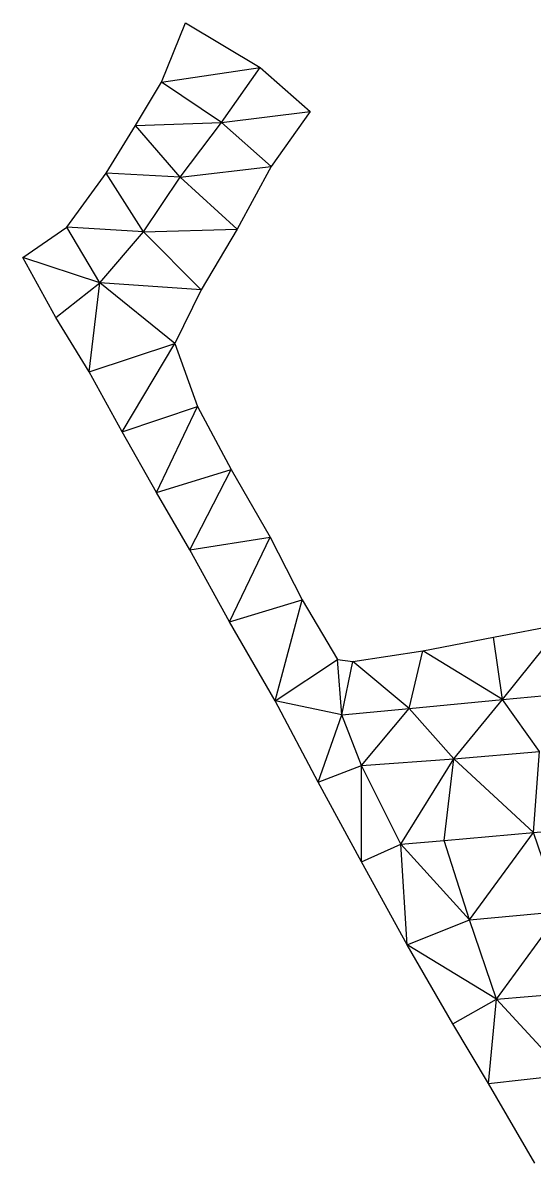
# Model space of a CAD drawing. Header units: metres. Extents: x 119225 to 119860, y 6148174 to 6148689.
# Drawn here: x 119225.5 to 119441.8, y 6148206.4 to 6148689.1 of the extents above; entities that cross this region are included whole.
import ezdxf

# ---------------------------------------------------------------- set-up
doc = ezdxf.new("R2010")
doc.units = ezdxf.units.M
doc.header["$MEASUREMENT"] = 0
doc.layers.add('20080415_terrängmodell', color=7, linetype='Continuous')

msp = doc.modelspace()

# ---------------------------------------------------------------- linework, layer by layer
at = {"layer": '20080415_terrängmodell'}
for points, invisible_edges in [([(119325.94, 6148670.21, 11.46), (119284.2, 6148664.05, 10.95), (119294.25, 6148689.12, 11.11)], 1), ([(119309.54, 6148646.89, 11.27), (119284.2, 6148664.05, 10.95), (119325.94, 6148670.21, 11.46)], 8), ([(119347.11, 6148651.58, 11.52), (119309.54, 6148646.89, 11.27), (119325.94, 6148670.21, 11.46)], 1), ([(119273.19, 6148645.64, 11.15), (119284.2, 6148664.05, 10.95), (119309.54, 6148646.89, 11.27)], 10), ([(119292, 6148623.8, 11.27), (119273.19, 6148645.64, 11.15), (119309.54, 6148646.89, 11.27)], 8), ([(119292, 6148623.8, 11.27), (119309.54, 6148646.89, 11.27), (119330.56, 6148628.28, 11.77)], 10), ([(119292, 6148623.8, 11.27), (119260.72, 6148625.49, 11.08), (119273.19, 6148645.64, 11.15)], 8), ([(119276.59, 6148600.65, 11.41), (119244.06, 6148602.6, 10.95), (119260.72, 6148625.49, 11.08)], 8), ([(119276.59, 6148600.65, 11.41), (119260.72, 6148625.49, 11.08), (119292, 6148623.8, 11.27)], 10), ([(119316.13, 6148601.79, 11.96), (119276.59, 6148600.65, 11.41), (119292, 6148623.8, 11.27)], 9), ([(119258.06, 6148579, 11.14), (119225.47, 6148589.73, 10.98), (119244.06, 6148602.6, 10.95)], 8), ([(119276.59, 6148600.65, 11.41), (119258.06, 6148579, 11.14), (119244.06, 6148602.6, 10.95)], 9), ([(119300.96, 6148576.02, 11.97), (119258.06, 6148579, 11.14), (119276.59, 6148600.65, 11.41)], 8), ([(119258.06, 6148579, 11.14), (119239.38, 6148564.44, 11.06), (119225.47, 6148589.73, 10.98)], 9), ([(119258.06, 6148579, 11.14), (119253.48, 6148541.32, 11.36), (119239.38, 6148564.44, 11.06)], 1), ([(119289.77, 6148553.35, 12.02), (119253.48, 6148541.32, 11.36), (119258.06, 6148579, 11.14)], 9), ([(119300.96, 6148576.02, 11.97), (119289.77, 6148553.35, 12.02), (119258.06, 6148579, 11.14)], 8), ([(119289.77, 6148553.35, 12.02), (119267.49, 6148515.95, 11.43), (119253.48, 6148541.32, 11.36)], 1), ([(119299.35, 6148526.66, 11.71), (119267.49, 6148515.95, 11.43), (119289.77, 6148553.35, 12.02)], 1), ([(119299.35, 6148526.66, 11.71), (119282.08, 6148490.35, 11.61), (119267.49, 6148515.95, 11.43)], 1), ([(119313.66, 6148500.07, 11.78), (119282.08, 6148490.35, 11.61), (119299.35, 6148526.66, 11.71)], 1), ([(119313.66, 6148500.07, 11.78), (119296.18, 6148466.04, 11.59), (119282.08, 6148490.35, 11.61)], 1), ([(119313.66, 6148500.07, 11.78), (119330.18, 6148471.33, 12.14), (119296.18, 6148466.04, 11.59)], 2), ([(119330.18, 6148471.33, 12.14), (119312.9, 6148435.61, 11.74), (119296.18, 6148466.04, 11.59)], 1), ([(119343.64, 6148444.82, 12.73), (119312.9, 6148435.61, 11.74), (119330.18, 6148471.33, 12.14)], 1), ([(119343.64, 6148444.82, 12.73), (119332.19, 6148402.03, 11.71), (119312.9, 6148435.61, 11.74)], 1), ([(119343.64, 6148444.82, 12.73), (119358.57, 6148419.59, 12.46), (119332.19, 6148402.03, 11.71)], 2), ([(119428.37, 6148402.65, 11.72), (119424.58, 6148429.06, 12.33), (119454.15, 6148434.7, 12.28)], 8), ([(119466.33, 6148406.12, 11.73), (119428.37, 6148402.65, 11.72), (119454.15, 6148434.7, 12.28)], 9), ([(119428.37, 6148402.65, 11.72), (119394.74, 6148423.33, 12.49), (119424.58, 6148429.06, 12.33)], 8), ([(119360.38, 6148396.2, 11.65), (119332.19, 6148402.03, 11.71), (119358.57, 6148419.59, 12.46)], 8), ([(119360.38, 6148396.2, 11.65), (119358.57, 6148419.59, 12.46), (119365.15, 6148418.79, 12.37)], 8), ([(119388.93, 6148398.9, 11.78), (119365.15, 6148418.79, 12.37), (119394.74, 6148423.33, 12.49)], 8), ([(119428.37, 6148402.65, 11.72), (119388.93, 6148398.9, 11.78), (119394.74, 6148423.33, 12.49)], 9), ([(119388.93, 6148398.9, 11.78), (119360.38, 6148396.2, 11.65), (119365.15, 6148418.79, 12.37)], 9), ([(119466.33, 6148406.12, 11.73), (119444.14, 6148380.7, 11.35), (119428.37, 6148402.65, 11.72)], 1), ([(119360.38, 6148396.2, 11.65), (119350.45, 6148367.71, 11.81), (119332.19, 6148402.03, 11.71)], 9), ([(119428.37, 6148402.65, 11.72), (119407.87, 6148377.54, 11.37), (119388.93, 6148398.9, 11.78)], 1), ([(119444.14, 6148380.7, 11.35), (119407.87, 6148377.54, 11.37), (119428.37, 6148402.65, 11.72)], 9), ([(119368.75, 6148374.68, 11.56), (119350.45, 6148367.71, 11.81), (119360.38, 6148396.2, 11.65)], 9), ([(119388.93, 6148398.9, 11.78), (119368.75, 6148374.68, 11.56), (119360.38, 6148396.2, 11.65)], 1), ([(119407.87, 6148377.54, 11.37), (119368.75, 6148374.68, 11.56), (119388.93, 6148398.9, 11.78)], 9), ([(119444.14, 6148380.7, 11.35), (119441.57, 6148346.31, 10.95), (119407.87, 6148377.54, 11.37)], 1), ([(119478.92, 6148349.84, 11.49), (119441.57, 6148346.31, 10.95), (119444.14, 6148380.7, 11.35)], 9), ([(119407.87, 6148377.54, 11.37), (119385.37, 6148341.37, 11.31), (119368.75, 6148374.68, 11.56)], 1), ([(119407.87, 6148377.54, 11.37), (119403.77, 6148343.04, 10.95), (119385.37, 6148341.37, 11.31)], 3), ([(119441.57, 6148346.31, 10.95), (119403.77, 6148343.04, 10.95), (119407.87, 6148377.54, 11.37)], 9), ([(119368.75, 6148374.68, 11.56), (119368.72, 6148333.88, 11.53), (119350.45, 6148367.71, 11.81)], 1), ([(119368.75, 6148374.68, 11.56), (119385.37, 6148341.37, 11.31), (119368.72, 6148333.88, 11.53)], 3), ([(119478.92, 6148349.84, 11.49), (119452.93, 6148312.92, 10.98), (119441.57, 6148346.31, 10.95)], 1), ([(119414.51, 6148309.39, 10.65), (119385.37, 6148341.37, 11.31), (119403.77, 6148343.04, 10.95)], 8), ([(119441.57, 6148346.31, 10.95), (119414.51, 6148309.39, 10.65), (119403.77, 6148343.04, 10.95)], 1), ([(119452.93, 6148312.92, 10.98), (119414.51, 6148309.39, 10.65), (119441.57, 6148346.31, 10.95)], 9), ([(119385.37, 6148341.37, 11.31), (119388.16, 6148298.82, 11.14), (119368.72, 6148333.88, 11.53)], 1), ([(119414.51, 6148309.39, 10.65), (119388.16, 6148298.82, 11.14), (119385.37, 6148341.37, 11.31)], 9), ([(119452.93, 6148312.92, 10.98), (119425.88, 6148275.74, 10.51), (119414.51, 6148309.39, 10.65)], 1), ([(119452.93, 6148312.92, 10.98), (119463.14, 6148279.07, 10.73), (119425.88, 6148275.74, 10.51)], 3), ([(119425.88, 6148275.74, 10.51), (119388.16, 6148298.82, 11.14), (119414.51, 6148309.39, 10.65)], 8), ([(119425.88, 6148275.74, 10.51), (119407.45, 6148265.3, 10.79), (119388.16, 6148298.82, 11.14)], 9), ([(119463.14, 6148279.07, 10.73), (119455.37, 6148243.8, 10.49), (119425.88, 6148275.74, 10.51)], 1), ([(119425.88, 6148275.74, 10.51), (119422.44, 6148240.18, 10.63), (119407.45, 6148265.3, 10.79)], 1), ([(119425.88, 6148275.74, 10.51), (119455.37, 6148243.8, 10.49), (119422.44, 6148240.18, 10.63)], 3), ([(119455.37, 6148243.8, 10.49), (119442.1, 6148206.38, 10.44), (119422.44, 6148240.18, 10.63)], 1)]:
    msp.add_3dface(points, dxfattribs=dict(at, invisible_edges=invisible_edges))
for points in [[(119330.56, 6148628.28, 11.77), (119309.54, 6148646.89, 11.27), (119347.11, 6148651.58, 11.52)], [(119316.13, 6148601.79, 11.96), (119292, 6148623.8, 11.27), (119330.56, 6148628.28, 11.77)], [(119316.13, 6148601.79, 11.96), (119300.96, 6148576.02, 11.97), (119276.59, 6148600.65, 11.41)]]:
    msp.add_3dface(points, dxfattribs=at)

doc.saveas('drawing.dxf')
